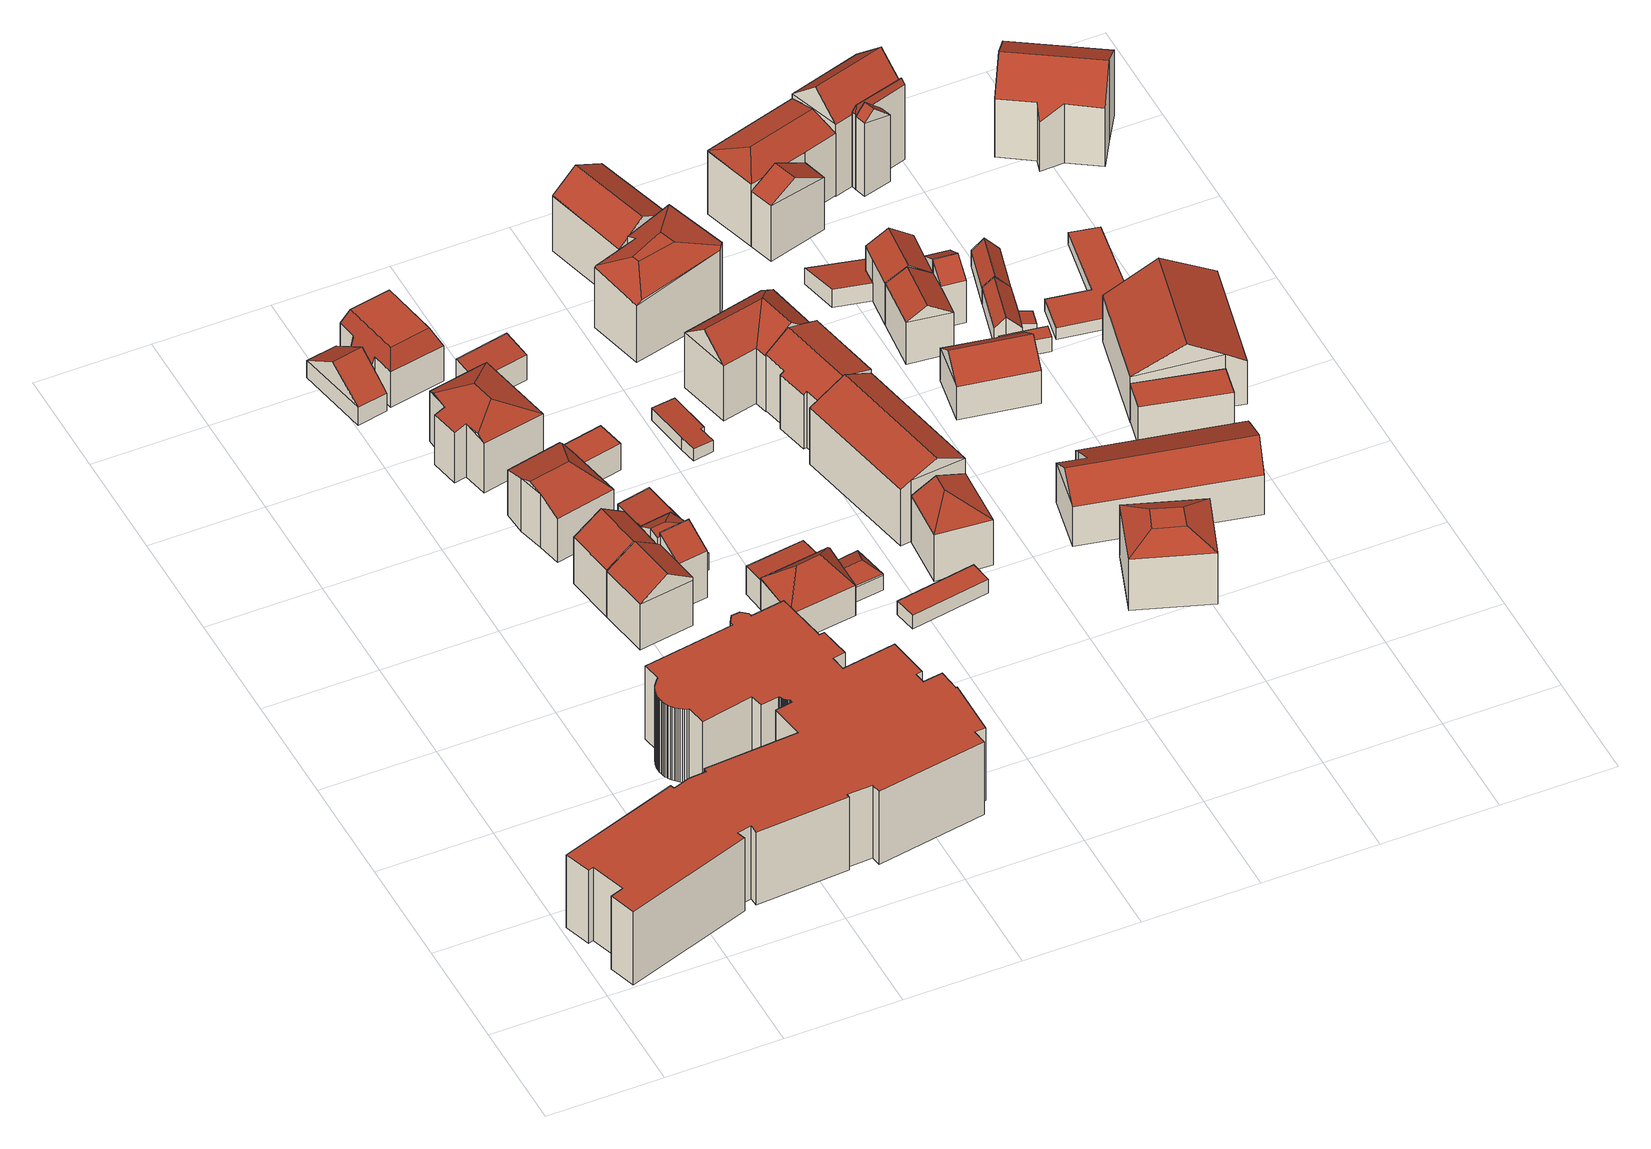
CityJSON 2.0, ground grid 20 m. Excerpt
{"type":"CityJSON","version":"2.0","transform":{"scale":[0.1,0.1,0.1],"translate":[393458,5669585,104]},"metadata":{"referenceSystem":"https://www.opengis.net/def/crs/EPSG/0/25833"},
"CityObjects":{
"building1":{"type":"Building","attributes":{"Gemeindeschluessel":14627140,"Dachtyp_tdc":"tdcPolyFlatRoof","Dachneigung":0,"QualitaetDacherkennung":7,"Geometrietyp2DReferenz":"3000","function":"31001_9998","roofType":"1000","measuredHeight":15.16},"geometry":[{"type":"MultiSurface","lod":"2","boundaries":[[[0,1,2,3]],[[1,4,5,2]],[[4,6,7,5]],[[6,8,9,7]],[[8,10,11,9]],[[10,12,13,11]],[[12,14,15,13]],[[14,16,17,15]],[[16,18,19,17]],[[18,20,21,19]],[[20,22,23,21]],[[22,24,25,23]],[[24,26,27,25]],[[26,28,29,27]],[[28,30,31,29]],[[30,32,33,31]],[[32,34,35,33]],[[34,36,37,35]],[[36,38,39,37]],[[38,40,41,39]],[[40,42,43,41]],[[42,44,45,43]],[[44,46,47,45]],[[46,48,49,47]],[[48,50,51,49]],[[50,52,53,51]],[[52,54,55,53]],[[54,56,57,55]],[[56,58,59,57]],[[58,60,61,59]],[[60,62,63,61]],[[62,64,65,63]],[[64,66,67,65]],[[66,68,69,67]],[[68,70,71,69]],[[70,72,73,71]],[[72,74,75,73]],[[74,76,77,75]],[[76,78,79,77]],[[78,80,81,79]],[[80,82,83,81]],[[82,84,85,83]],[[84,86,87,85]],[[86,88,89,87]],[[88,90,91,89]],[[90,92,93,91]],[[92,94,95,93]],[[94,96,97,95]],[[96,98,99,97]],[[98,100,101,99]],[[100,102,103,101]],[[102,104,105,103]],[[104,106,107,105]],[[106,108,109,107]],[[108,110,111,109]],[[110,112,113,111]],[[112,114,115,113]],[[114,116,117,115]],[[116,118,119,117]],[[118,120,121,119]],[[120,122,123,121]],[[122,124,125,123]],[[124,126,127,125]],[[126,128,129,127]],[[128,130,131,129]],[[130,132,133,131]],[[132,134,135,133]],[[134,136,137,135]],[[136,138,139,137]],[[138,140,141,139]],[[140,142,143,141]],[[142,144,145,143]],[[144,146,147,145]],[[146,148,149,147]],[[148,150,151,149]],[[150,152,153,151]],[[152,154,155,153]],[[154,156,157,155]],[[156,158,159,157]],[[158,160,161,159]],[[160,162,163,161]],[[162,164,165,163]],[[164,166,167,165]],[[166,168,169,167]],[[168,170,171,169]],[[170,172,173,171]],[[172,174,175,173]],[[174,176,177,175]],[[176,178,179,177]],[[178,180,181,179]],[[180,182,183,181]],[[182,184,185,183]],[[184,186,187,185]],[[186,188,189,187]],[[188,190,191,189]],[[190,0,3,191]],[[190,188,186,184,182,180,178,176,174,172,170,168,166,164,162,160,158,156,154,152,150,148,146,144,142,140,138,136,134,132,130,128,126,124,122,120,118,116,114,112,110,108,106,104,102,100,98,96,94,92,90,88,86,84,82,80,78,76,74,72,70,68,66,64,62,60,58,56,54,52,50,48,46,44,42,40,38,36,34,32,30,28,26,24,22,20,18,16,14,12,10,8,6,4,1,0]],[[3,2,5,7,9,11,13,15,17,19,21,23,25,27,29,31,33,35,37,39,41,43,45,47,49,51,53,55,57,59,61,63,65,67,69,71,73,75,77,79,81,83,85,87,89,91,93,95,97,99,101,103,105,107,109,111,113,115,117,119,121,123,125,127,129,131,133,135,137,139,141,143,145,147,149,151,153,155,157,159,161,163,165,167,169,171,173,175,177,179,181,183,185,187,189,191]]],"semantics":{"surfaces":[{"type":"WallSurface"},{"type":"RoofSurface"},{"type":"GroundSurface"}],"values":[0,0,0,0,0,0,0,0,0,0,0,0,0,0,0,0,0,0,0,0,0,0,0,0,0,0,0,0,0,0,0,0,0,0,0,0,0,0,0,0,0,0,0,0,0,0,0,0,0,0,0,0,0,0,0,0,0,0,0,0,0,0,0,0,0,0,0,0,0,0,0,0,0,0,0,0,0,0,0,0,0,0,0,0,0,0,0,0,0,0,0,0,0,0,0,0,1,2]}}]},
"building2":{"type":"Building","attributes":{"Dachtyp_tdc":"tdcGableRoof","Gemeindeschluessel":14627140,"Dachneigung":35.4,"QualitaetDacherkennung":15,"Geometrietyp2DReferenz":"3000","function":"31001_9998","roofType":"3100","measuredHeight":8.36},"geometry":[{"type":"MultiSurface","lod":"2","boundaries":[[[192,193,194,195]],[[193,196,197,194]],[[196,198,199,197]],[[198,192,195,199]],[[196,193,200]],[[192,198,201]],[[193,192,201,200]],[[198,196,200,201]],[[195,194,197,199]]],"semantics":{"surfaces":[{"type":"WallSurface"},{"type":"RoofSurface"},{"type":"GroundSurface"}],"values":[0,0,0,0,0,0,1,1,2]}}]},
"building3":{"type":"Building","attributes":{"Gemeindeschluessel":14627140,"Geometrietyp2DReferenz":"3000","function":"31001_9998","roofType":"9999"},"children":["building3-1","building3-2"]},
"building3-1":{"type":"BuildingPart","attributes":{"Dachtyp_tdc":"tdcPolyFlatRoof","Dachneigung":30.43,"QualitaetDacherkennung":63,"Geometrietyp2DReferenz":"3000","roofType":"2100","measuredHeight":12.43},"parents":["building3"],"geometry":[{"type":"MultiSurface","lod":"2","boundaries":[[[202,203,204,205,206,207]],[[203,208,209,204]],[[208,210,211,212,209]],[[208,203,202,213,210]],[[212,205,204,209]],[[207,213,202]],[[206,205,212,211]],[[206,211,210,213,207]]],"semantics":{"surfaces":[{"type":"WallSurface"},{"type":"RoofSurface"},{"type":"GroundSurface"},{"type":"ClosureSurface"}],"values":[0,0,0,1,2,0,3,3]}}]},
"building3-2":{"type":"BuildingPart","attributes":{"Dachtyp_tdc":"tdcGableRoof","Dachneigung":34.74,"QualitaetDacherkennung":79,"Geometrietyp2DReferenz":"3000","roofType":"3100","measuredHeight":12.94},"parents":["building3"],"geometry":[{"type":"MultiSurface","lod":"2","boundaries":[[[214,206,205,215]],[[211,216,217,212]],[[216,218,219,217]],[[218,214,215,219]],[[218,220,221,214]],[[222,213,207,221,220,223]],[[216,223,220,218]],[[211,210,222,223,216]],[[214,221,207,206]],[[215,205,212,217,219]],[[212,205,206,211]],[[210,213,222]],[[206,207,213,210,211]]],"semantics":{"surfaces":[{"type":"WallSurface"},{"type":"RoofSurface"},{"type":"GroundSurface"},{"type":"ClosureSurface"}],"values":[0,0,0,0,1,1,0,0,0,2,3,0,3]}}]},
"building4":{"type":"Building","attributes":{"Dachtyp_tdc":"tdcFreeFormRoof","Gemeindeschluessel":14627140,"Dachneigung":23.15,"QualitaetDacherkennung":30,"Geometrietyp2DReferenz":"3000","function":"31001_9998","roofType":"5000","measuredHeight":11.95},"geometry":[{"type":"MultiSurface","lod":"2","boundaries":[[[224,225,226,227]],[[225,228,229,226]],[[228,230,231,229]],[[230,232,233,231]],[[232,234,235,233]],[[234,236,237,235]],[[236,224,227,237]],[[230,228,238,239]],[[239,238,225,224,236,240]],[[232,230,239,240,234]],[[236,234,240]],[[228,225,238]],[[227,226,229,231,233,235,237]]],"semantics":{"surfaces":[{"type":"WallSurface"},{"type":"RoofSurface"},{"type":"GroundSurface"}],"values":[0,0,0,0,0,0,0,1,1,1,0,0,2]}}]},
"building5":{"type":"Building","attributes":{"Gemeindeschluessel":14627140,"Geometrietyp2DReferenz":"3000","function":"31001_9998","roofType":"9999"},"children":["building5-1","building5-2","building5-3"]},
"building5-1":{"type":"BuildingPart","attributes":{"Dachtyp_tdc":"tdcPolyFlatRoof","Dachneigung":8.52,"QualitaetDacherkennung":75,"Geometrietyp2DReferenz":"3000","roofType":"2100","measuredHeight":3.55},"parents":["building5"],"geometry":[{"type":"MultiSurface","lod":"2","boundaries":[[[241,242,243,244]],[[242,245,204,243]],[[246,241,244,247]],[[246,245,242,241]],[[244,243,204,247]],[[246,247,204,245]]],"semantics":{"surfaces":[{"type":"WallSurface"},{"type":"RoofSurface"},{"type":"GroundSurface"},{"type":"ClosureSurface"}],"values":[0,0,0,1,2,3]}}]},
"building5-2":{"type":"BuildingPart","attributes":{"Dachtyp_tdc":"tdcGableRoof","Dachneigung":34.59,"QualitaetDacherkennung":75,"Geometrietyp2DReferenz":"3000","roofType":"3100","measuredHeight":13.02},"parents":["building5"],"geometry":[{"type":"MultiSurface","lod":"2","boundaries":[[[248,249,250,215]],[[249,251,252,250]],[[253,248,215,254]],[[251,249,255]],[[248,253,256]],[[249,248,256,255]],[[253,257,258,251,255,256]],[[215,250,252,259,260,254]],[[258,259,252,251]],[[253,254,260,257]],[[257,260,259,258]]],"semantics":{"surfaces":[{"type":"WallSurface"},{"type":"RoofSurface"},{"type":"GroundSurface"},{"type":"ClosureSurface"}],"values":[0,0,0,0,0,1,1,2,0,3,3]}}]},
"building5-3":{"type":"BuildingPart","attributes":{"Dachtyp_tdc":"tdcHipAndGableRoof","Dachneigung":33.35,"QualitaetDacherkennung":48,"Geometrietyp2DReferenz":"3000","roofType":"5000","measuredHeight":12.04},"parents":["building5"],"geometry":[{"type":"MultiSurface","lod":"2","boundaries":[[[258,261,262,259]],[[261,263,247,262]],[[263,246,247]],[[264,265,253,254,204,245]],[[264,263,261,266]],[[261,258,267,266]],[[267,265,264,266]],[[259,262,247,204,254,260]],[[245,246,263,264]],[[245,204,247,246]],[[257,253,265,267]],[[260,254,253,257]],[[258,257,267]],[[259,260,257,258]]],"semantics":{"surfaces":[{"type":"WallSurface"},{"type":"RoofSurface"},{"type":"GroundSurface"},{"type":"ClosureSurface"}],"values":[0,0,0,0,1,1,1,2,0,3,0,3,0,3]}}]},
"building6":{"type":"Building","attributes":{"Dachtyp_tdc":"tdcFreeFormRoof","Gemeindeschluessel":14627140,"Dachneigung":22.4,"QualitaetDacherkennung":64,"Geometrietyp2DReferenz":"3000","function":"31001_9998","roofType":"5000","measuredHeight":12.45},"geometry":[{"type":"MultiSurface","lod":"2","boundaries":[[[268,269,270,271]],[[269,272,273,270]],[[272,274,275,273]],[[274,276,277,275]],[[276,278,279,277]],[[278,280,281,279]],[[280,282,283,281]],[[282,284,285,283]],[[284,268,271,285]],[[286,274,272,269,287]],[[276,288,289,278]],[[280,289,288,286,287,268,284,282]],[[288,276,274,286]],[[269,268,287]],[[280,278,289]],[[271,270,273,275,277,279,281,283,285]]],"semantics":{"surfaces":[{"type":"WallSurface"},{"type":"RoofSurface"},{"type":"GroundSurface"}],"values":[0,0,0,0,0,0,0,0,0,1,1,1,1,0,0,2]}}]},
"building7":{"type":"Building","attributes":{"Dachtyp_tdc":"tdcCutTentRoof","Gemeindeschluessel":14627140,"Dachneigung":0.282,"QualitaetDacherkennung":76,"Geometrietyp2DReferenz":"3000","function":"31001_9998","roofType":"9999","measuredHeight":10.89},"geometry":[{"type":"MultiSurface","lod":"2","boundaries":[[[290,291,292,293]],[[291,294,295,292]],[[294,296,297,295]],[[296,298,299,297]],[[298,300,301,299]],[[300,302,303,301]],[[302,304,305,303]],[[304,290,293,305]],[[296,294,306,307]],[[290,304,302,300,298,296,307,308]],[[291,290,308,309]],[[294,291,309,306]],[[309,308,307,306]],[[293,292,295,297,299,301,303,305]]],"semantics":{"surfaces":[{"type":"WallSurface"},{"type":"RoofSurface"},{"type":"GroundSurface"}],"values":[0,0,0,0,0,0,0,0,1,1,1,1,1,2]}}]},
"building8":{"type":"Building","attributes":{"Dachtyp_tdc":"tdcPolyFlatRoof","Gemeindeschluessel":14627140,"Dachneigung":2.63,"QualitaetDacherkennung":92,"Geometrietyp2DReferenz":"3000","function":"31001_9998","roofType":"2100","measuredHeight":2.35},"geometry":[{"type":"MultiSurface","lod":"2","boundaries":[[[310,311,312,313]],[[311,314,315,312]],[[314,316,317,315]],[[316,310,313,317]],[[316,314,311,310]],[[313,312,315,317]]],"semantics":{"surfaces":[{"type":"WallSurface"},{"type":"RoofSurface"},{"type":"GroundSurface"}],"values":[0,0,0,0,1,2]}}]},
"building9":{"type":"Building","attributes":{"Dachtyp_tdc":"tdcPolyFlatRoof","Gemeindeschluessel":14627140,"Dachneigung":0,"QualitaetDacherkennung":87,"Geometrietyp2DReferenz":"3000","function":"31001_9998","roofType":"1000","measuredHeight":5.47},"geometry":[{"type":"MultiSurface","lod":"2","boundaries":[[[318,319,320,226]],[[319,321,322,320]],[[321,323,324,322]],[[323,325,229,324]],[[325,318,226,229]],[[325,323,321,319,318]],[[226,320,322,324,229]]],"semantics":{"surfaces":[{"type":"WallSurface"},{"type":"RoofSurface"},{"type":"GroundSurface"}],"values":[0,0,0,0,0,1,2]}}]},
"building10":{"type":"Building","attributes":{"Dachtyp_tdc":"tdcPolyFlatRoof","Gemeindeschluessel":14627140,"Dachneigung":8.68,"QualitaetDacherkennung":82,"Geometrietyp2DReferenz":"3000","function":"31001_9998","roofType":"2100","measuredHeight":5.99},"geometry":[{"type":"MultiSurface","lod":"2","boundaries":[[[326,327,328,329]],[[327,330,331,328]],[[330,332,333,331]],[[332,334,335,333]],[[334,336,337,335]],[[336,326,329,337]],[[336,334,332,330,327,326]],[[329,328,331,333,335,337]]],"semantics":{"surfaces":[{"type":"WallSurface"},{"type":"RoofSurface"},{"type":"GroundSurface"}],"values":[0,0,0,0,0,0,1,2]}}]},
"building11":{"type":"Building","attributes":{"Dachtyp_tdc":"tdcPolyFlatRoof","Gemeindeschluessel":14627140,"Dachneigung":3.26,"QualitaetDacherkennung":51,"Geometrietyp2DReferenz":"3000","function":"31001_9998","roofType":"2100","measuredHeight":6.01},"geometry":[{"type":"MultiSurface","lod":"2","boundaries":[[[338,339,340,341]],[[339,342,343,340]],[[342,344,345,343]],[[344,338,341,345]],[[344,342,339,338]],[[341,340,343,345]]],"semantics":{"surfaces":[{"type":"WallSurface"},{"type":"RoofSurface"},{"type":"GroundSurface"}],"values":[0,0,0,0,1,2]}}]},
"building12":{"type":"Building","attributes":{"Gemeindeschluessel":14627140,"Geometrietyp2DReferenz":"3000","function":"31001_9998","roofType":"9999"},"children":["building12-1","building12-2"]},
"building12-1":{"type":"BuildingPart","attributes":{"Dachtyp_tdc":"tdcHipRoof","Dachneigung":43.48,"QualitaetDacherkennung":68,"Geometrietyp2DReferenz":"3000","roofType":"3200","measuredHeight":10.7},"parents":["building12"],"geometry":[{"type":"MultiSurface","lod":"2","boundaries":[[[346,347,348,349]],[[347,350,351,348]],[[350,352,353,354,355,351]],[[356,357,358,359,360,361]],[[357,346,349,358]],[[362,346,363]],[[356,364,365,366,357]],[[346,357,366,363]],[[365,367,362,363,366]],[[347,362,367,350]],[[350,367,365,364,352]],[[352,364,356]],[[346,362,347]],[[349,348,351,355,359,358]],[[361,368,353,352,356]],[[360,359,355,354]],[[360,354,353,368,361]]],"semantics":{"surfaces":[{"type":"WallSurface"},{"type":"RoofSurface"},{"type":"GroundSurface"},{"type":"ClosureSurface"}],"values":[0,0,0,0,0,1,1,1,1,0,0,0,0,2,0,3,3]}}]},
"building12-2":{"type":"BuildingPart","attributes":{"Dachtyp_tdc":"tdcHipAndGableRoof","Dachneigung":26.14,"QualitaetDacherkennung":85,"Geometrietyp2DReferenz":"3000","roofType":"5000","measuredHeight":4.83},"parents":["building12"],"geometry":[{"type":"MultiSurface","lod":"2","boundaries":[[[369,360,359,370]],[[354,371,372,355]],[[371,369,370,372]],[[373,371,374]],[[371,353,368,374]],[[361,373,374,368]],[[369,373,361,360]],[[354,353,371]],[[371,373,369]],[[370,359,355,372]],[[355,359,360,354]],[[360,361,368,353,354]]],"semantics":{"surfaces":[{"type":"WallSurface"},{"type":"RoofSurface"},{"type":"GroundSurface"},{"type":"ClosureSurface"}],"values":[0,0,0,1,1,1,0,0,0,2,3,3]}}]},
"building13":{"type":"Building","attributes":{"Dachtyp_tdc":"tdcPolyFlatRoof","Gemeindeschluessel":14627140,"Dachneigung":2.75,"QualitaetDacherkennung":86,"Geometrietyp2DReferenz":"3000","function":"31001_9998","roofType":"2100","measuredHeight":2.42},"geometry":[{"type":"MultiSurface","lod":"2","boundaries":[[[375,376,377,378]],[[376,379,380,377]],[[379,381,382,380]],[[381,383,384,382]],[[383,385,386,384]],[[385,387,388,386]],[[387,375,378,388]],[[387,385,383,381,379,376,375]],[[378,377,380,382,384,386,388]]],"semantics":{"surfaces":[{"type":"WallSurface"},{"type":"RoofSurface"},{"type":"GroundSurface"}],"values":[0,0,0,0,0,0,0,1,2]}}]},
"building14":{"type":"Building","attributes":{"Dachtyp_tdc":"tdcPolyFlatRoof","Gemeindeschluessel":14627140,"Dachneigung":0,"QualitaetDacherkennung":48,"Geometrietyp2DReferenz":"3000","function":"31001_9998","roofType":"1000","measuredHeight":2.79},"geometry":[{"type":"MultiSurface","lod":"2","boundaries":[[[389,390,391,392]],[[390,393,394,391]],[[393,395,396,394]],[[395,389,392,396]],[[395,393,390,389]],[[392,391,394,396]]],"semantics":{"surfaces":[{"type":"WallSurface"},{"type":"RoofSurface"},{"type":"GroundSurface"}],"values":[0,0,0,0,1,2]}}]},
"building15":{"type":"Building","attributes":{"Dachtyp_tdc":"tdcHipAndGableRoof","Gemeindeschluessel":14627140,"Dachneigung":22.81,"QualitaetDacherkennung":69,"Geometrietyp2DReferenz":"3000","function":"31001_9998","roofType":"5000","measuredHeight":11.56},"geometry":[{"type":"MultiSurface","lod":"2","boundaries":[[[397,398,399,400]],[[398,401,402,399]],[[401,403,404,402]],[[403,397,400,404]],[[401,398,405]],[[397,403,406]],[[398,397,406,405]],[[403,401,405,406]],[[400,399,402,404]]],"semantics":{"surfaces":[{"type":"WallSurface"},{"type":"RoofSurface"},{"type":"GroundSurface"}],"values":[0,0,0,0,1,0,1,1,2]}}]},
"building16":{"type":"Building","attributes":{"Dachtyp_tdc":"tdcFreeFormRoof","Gemeindeschluessel":14627140,"Dachneigung":25.82,"QualitaetDacherkennung":68,"Geometrietyp2DReferenz":"3000","function":"31001_9998","roofType":"5000","measuredHeight":14.81},"geometry":[{"type":"MultiSurface","lod":"2","boundaries":[[[407,408,409,410]],[[408,411,412,409]],[[411,413,414,412]],[[413,415,416,414]],[[415,407,410,416]],[[417,411,408,418]],[[413,417,418,407,415]],[[408,407,418]],[[413,411,417]],[[410,409,412,414,416]]],"semantics":{"surfaces":[{"type":"WallSurface"},{"type":"RoofSurface"},{"type":"GroundSurface"}],"values":[0,0,0,0,0,1,1,0,0,2]}}]},
"building17":{"type":"Building","attributes":{"Dachtyp_tdc":"tdcFreeFormRoof","Gemeindeschluessel":14627140,"Dachneigung":29.28,"QualitaetDacherkennung":21,"Geometrietyp2DReferenz":"3000","function":"31001_9998","roofType":"5000","measuredHeight":15.51},"geometry":[{"type":"MultiSurface","lod":"2","boundaries":[[[419,420,421,422]],[[420,423,424,421]],[[423,425,426,424]],[[425,427,428,426]],[[427,429,430,428]],[[429,431,432,430]],[[431,419,422,432]],[[433,425,423,434,435]],[[427,433,435,436,437]],[[437,436,438,439,431,429]],[[434,423,420,419,439,438]],[[436,435,434,438]],[[427,425,433]],[[429,427,437]],[[419,431,439]],[[422,421,424,426,428,430,432]]],"semantics":{"surfaces":[{"type":"WallSurface"},{"type":"RoofSurface"},{"type":"GroundSurface"}],"values":[0,0,0,0,0,0,0,1,1,1,1,1,0,0,0,2]}}]},
"building18":{"type":"Building","attributes":{"Dachtyp_tdc":"tdcFreeFormRoof","Gemeindeschluessel":14627140,"Dachneigung":40.65,"QualitaetDacherkennung":30,"Geometrietyp2DReferenz":"3000","function":"31001_9998","roofType":"5000","measuredHeight":15.64},"geometry":[{"type":"MultiSurface","lod":"2","boundaries":[[[440,441,442,443]],[[441,444,445,442]],[[444,446,447,445]],[[446,448,449,447]],[[448,450,451,449]],[[450,452,453,451]],[[452,440,443,453]],[[454,455,456,452,450]],[[454,450,448]],[[457,458,455,454,448,446]],[[457,446,444]],[[458,457,444,441]],[[456,455,458,441,440]],[[456,440,452]],[[443,442,445,447,449,451,453]]],"semantics":{"surfaces":[{"type":"WallSurface"},{"type":"RoofSurface"},{"type":"GroundSurface"}],"values":[0,0,0,0,0,0,0,1,1,1,0,1,1,0,2]}}]},
"building19":{"type":"Building","attributes":{"Dachtyp_tdc":"tdcGableRoof","Gemeindeschluessel":14627140,"Dachneigung":17.89,"QualitaetDacherkennung":50,"Geometrietyp2DReferenz":"3000","function":"31001_9998","roofType":"3100","measuredHeight":14.82},"geometry":[{"type":"MultiSurface","lod":"2","boundaries":[[[459,460,461,462]],[[460,463,464,461]],[[463,465,466,464]],[[465,467,468,466]],[[467,469,470,468]],[[469,471,472,470]],[[471,473,474,472]],[[473,475,476,474]],[[475,477,478,476]],[[477,459,462,478]],[[473,471,469,467]],[[467,465,463,460,459,477,475,473]],[[462,461,464,466,468,470,472,474,476,478]]],"semantics":{"surfaces":[{"type":"WallSurface"},{"type":"RoofSurface"},{"type":"GroundSurface"}],"values":[0,0,0,0,0,0,0,0,0,0,1,1,2]}}]},
"building20":{"type":"Building","attributes":{"Dachtyp_tdc":"tdcGableRoof","Gemeindeschluessel":14627140,"Dachneigung":31.01,"QualitaetDacherkennung":61,"Geometrietyp2DReferenz":"3000","function":"31001_9998","roofType":"3100","measuredHeight":14.96},"geometry":[{"type":"MultiSurface","lod":"2","boundaries":[[[479,480,481,482]],[[480,483,484,481]],[[483,485,486,484]],[[485,487,488,486]],[[487,479,482,488]],[[489,490,491,492]],[[483,493,491,490,494]],[[485,494,490,489,487]],[[483,494,485]],[[480,493,483]],[[479,492,491,493,480]],[[487,489,492,479]],[[482,481,484,486,488]]],"semantics":{"surfaces":[{"type":"WallSurface"},{"type":"RoofSurface"},{"type":"GroundSurface"}],"values":[0,0,0,0,0,1,1,0,0,0,0,0,2]}}]},
"building21":{"type":"Building","attributes":{"Dachtyp_tdc":"tdcCutTentRoof","Gemeindeschluessel":14627140,"Dachneigung":30.17,"QualitaetDacherkennung":78,"Geometrietyp2DReferenz":"3000","function":"31001_9998","roofType":"9999","measuredHeight":12.89},"geometry":[{"type":"MultiSurface","lod":"2","boundaries":[[[495,496,497,498]],[[496,499,500,497]],[[499,501,502,500]],[[501,495,498,502]],[[496,495,503,504]],[[499,496,504,505]],[[501,499,505,506]],[[495,501,506,503]],[[506,505,504,503]],[[498,497,500,502]]],"semantics":{"surfaces":[{"type":"WallSurface"},{"type":"RoofSurface"},{"type":"GroundSurface"}],"values":[0,0,0,0,1,1,1,1,1,2]}}]},
"building22":{"type":"Building","attributes":{"Dachtyp_tdc":"tdcFreeFormRoof","Gemeindeschluessel":14627140,"Dachneigung":38.39,"QualitaetDacherkennung":85,"Geometrietyp2DReferenz":"3000","function":"31001_9998","roofType":"5000","measuredHeight":10.29},"geometry":[{"type":"MultiSurface","lod":"2","boundaries":[[[507,508,509,510]],[[508,511,512,509]],[[511,513,514,512]],[[513,515,516,514]],[[515,507,510,516]],[[515,517,518,507]],[[517,513,511,508,518]],[[508,507,518]],[[515,513,517]],[[510,509,512,514,516]]],"semantics":{"surfaces":[{"type":"WallSurface"},{"type":"RoofSurface"},{"type":"GroundSurface"}],"values":[0,0,0,0,0,1,1,0,0,2]}}]},
"building23":{"type":"Building","attributes":{"Dachtyp_tdc":"tdcPolyFlatRoof","Gemeindeschluessel":14627140,"Dachneigung":3.74,"QualitaetDacherkennung":55,"Geometrietyp2DReferenz":"3000","function":"31001_9998","roofType":"2100","measuredHeight":3.72},"geometry":[{"type":"MultiSurface","lod":"2","boundaries":[[[519,520,521,522]],[[520,523,524,521]],[[523,525,526,524]],[[525,527,528,526]],[[527,529,530,528]],[[529,519,522,530]],[[529,527,525,523,520,519]],[[522,521,524,526,528,530]]],"semantics":{"surfaces":[{"type":"WallSurface"},{"type":"RoofSurface"},{"type":"GroundSurface"}],"values":[0,0,0,0,0,0,1,2]}}]},
"building24":{"type":"Building","attributes":{"Gemeindeschluessel":14627140,"Geometrietyp2DReferenz":"3000","function":"31001_9998","roofType":"9999"},"children":["building24-1","building24-2"]},
"building24-1":{"type":"BuildingPart","attributes":{"Dachtyp_tdc":"tdcGableRoof","Dachneigung":33.33,"QualitaetDacherkennung":84,"Geometrietyp2DReferenz":"3000","roofType":"3100","measuredHeight":11.13},"parents":["building24"],"geometry":[{"type":"MultiSurface","lod":"2","boundaries":[[[531,532,533,534]],[[532,535,536,533]],[[537,531,534,538]],[[535,532,539]],[[531,537,540]],[[532,531,540,539]],[[537,541,535,539,540]],[[534,533,536,542,538]],[[538,542,541,537]],[[542,536,535,541]]],"semantics":{"surfaces":[{"type":"WallSurface"},{"type":"RoofSurface"},{"type":"GroundSurface"},{"type":"ClosureSurface"}],"values":[0,0,0,0,0,1,1,2,0,3]}}]},
"building24-2":{"type":"BuildingPart","attributes":{"Dachtyp_tdc":"tdcPolyFlatRoof","Dachneigung":35.95,"QualitaetDacherkennung":86,"Geometrietyp2DReferenz":"3000","roofType":"2100","measuredHeight":11.26},"parents":["building24"],"geometry":[{"type":"MultiSurface","lod":"2","boundaries":[[[543,544,545,546]],[[544,547,541,542,545]],[[548,543,546,536,535]],[[548,547,544,543]],[[546,545,542,536]],[[535,541,547,548]],[[536,542,541,535]]],"semantics":{"surfaces":[{"type":"WallSurface"},{"type":"RoofSurface"},{"type":"GroundSurface"},{"type":"ClosureSurface"}],"values":[0,0,0,1,2,0,3]}}]},
"building25":{"type":"Building","attributes":{"Gemeindeschluessel":14627140,"Geometrietyp2DReferenz":"3000","function":"31001_9998","roofType":"9999"},"children":["building25-1","building25-2"]},
"building25-1":{"type":"BuildingPart","attributes":{"Dachtyp_tdc":"tdcGableRoof","Dachneigung":31.47,"QualitaetDacherkennung":70,"Geometrietyp2DReferenz":"3000","roofType":"3100","measuredHeight":14.48},"parents":["building25"],"geometry":[{"type":"MultiSurface","lod":"2","boundaries":[[[549,550,551,552]],[[550,553,554,551]],[[553,555,556,554]],[[553,550,557]],[[550,549,558,559,557]],[[555,553,557,559,560]],[[552,551,554,556]],[[549,552,556,555]],[[560,559,558]],[[555,560,558,549]]],"semantics":{"surfaces":[{"type":"WallSurface"},{"type":"RoofSurface"},{"type":"GroundSurface"},{"type":"ClosureSurface"}],"values":[0,0,0,0,1,1,2,3,0,3]}}]},
"building25-2":{"type":"BuildingPart","attributes":{"Dachtyp_tdc":"tdcHipAndGableRoof","Dachneigung":13.39,"QualitaetDacherkennung":32,"Geometrietyp2DReferenz":"3000","roofType":"5000","measuredHeight":14.25},"parents":["building25"],"geometry":[{"type":"MultiSurface","lod":"2","boundaries":[[[561,562,563,556,555]],[[562,564,565,563]],[[564,566,567,565]],[[566,568,549,552,567]],[[569,561,570]],[[568,566,571,570,561]],[[569,570,571,572]],[[562,569,572,564]],[[564,572,571,566]],[[561,569,562]],[[568,561,560,558]],[[552,556,563,565,567]],[[561,555,560]],[[558,549,568]],[[555,556,552,549]],[[555,549,558,560]]],"semantics":{"surfaces":[{"type":"WallSurface"},{"type":"RoofSurface"},{"type":"GroundSurface"},{"type":"ClosureSurface"}],"values":[0,0,0,0,1,1,1,0,0,0,0,2,0,0,3,3]}}]},
"building26":{"type":"Building","attributes":{"Dachtyp_tdc":"tdcFreeFormRoof","Gemeindeschluessel":14627140,"Dachneigung":35.09,"QualitaetDacherkennung":53,"Geometrietyp2DReferenz":"3000","function":"31001_9998","roofType":"5000","measuredHeight":11.84},"geometry":[{"type":"MultiSurface","lod":"2","boundaries":[[[573,574,575,576]],[[574,577,578,575]],[[577,579,580,578]],[[579,581,582,580]],[[581,583,584,582]],[[583,585,586,584]],[[585,587,588,586]],[[587,589,590,588]],[[589,573,576,590]],[[577,591,592,579]],[[591,574,573,589,587,585,583,581,592]],[[577,574,591]],[[581,579,592]],[[576,575,578,580,582,584,586,588,590]]],"semantics":{"surfaces":[{"type":"WallSurface"},{"type":"RoofSurface"},{"type":"GroundSurface"}],"values":[0,0,0,0,0,0,0,0,0,1,1,0,0,2]}}]},
"building27":{"type":"Building","attributes":{"Gemeindeschluessel":14627140,"Geometrietyp2DReferenz":"3000","function":"31001_9998","roofType":"9999"},"children":["building27-1","building27-2"]},
"building27-1":{"type":"BuildingPart","attributes":{"Dachtyp_tdc":"tdcGableRoof","Dachneigung":35.12,"QualitaetDacherkennung":80,"Geometrietyp2DReferenz":"3000","roofType":"3100","measuredHeight":11.17},"parents":["building27"],"geometry":[{"type":"MultiSurface","lod":"2","boundaries":[[[535,593,533,536]],[[593,594,522,533]],[[594,595,530,522]],[[595,596,528,530]],[[596,597,598,528]],[[597,596,599,600,535]],[[601,602,600,599,603]],[[594,601,603,595]],[[595,603,599,596]],[[593,602,601,594]],[[535,600,602,593]],[[598,536,533,522,530,528]],[[536,598,597,535]]],"semantics":{"surfaces":[{"type":"WallSurface"},{"type":"RoofSurface"},{"type":"GroundSurface"},{"type":"ClosureSurface"}],"values":[0,0,0,0,0,1,1,0,0,0,0,2,3]}}]},
"building27-2":{"type":"BuildingPart","attributes":{"Dachtyp_tdc":"tdcPolyFlatRoof","Dachneigung":35.17,"QualitaetDacherkennung":92,"Geometrietyp2DReferenz":"3000","roofType":"2100","measuredHeight":11.21},"parents":["building27"],"geometry":[{"type":"MultiSurface","lod":"2","boundaries":[[[604,605,546,606]],[[605,607,535,536,546]],[[608,604,606,598,597]],[[608,607,605,604]],[[606,546,536,598]],[[608,597,535,607]],[[597,598,536,535]]],"semantics":{"surfaces":[{"type":"WallSurface"},{"type":"RoofSurface"},{"type":"GroundSurface"},{"type":"ClosureSurface"}],"values":[0,0,0,1,2,0,3]}}]},
"building28":{"type":"Building","attributes":{"Dachtyp_tdc":"tdcPolyFlatRoof","Gemeindeschluessel":14627140,"Dachneigung":2.66,"QualitaetDacherkennung":81,"Geometrietyp2DReferenz":"3000","function":"31001_9998","roofType":"2100","measuredHeight":3.33},"geometry":[{"type":"MultiSurface","lod":"2","boundaries":[[[609,610,611,612]],[[610,613,614,611]],[[613,615,616,614]],[[615,617,618,616]],[[617,619,620,618]],[[619,621,622,620]],[[621,609,612,622]],[[621,619,617,615,613,610,609]],[[612,611,614,616,618,620,622]]],"semantics":{"surfaces":[{"type":"WallSurface"},{"type":"RoofSurface"},{"type":"GroundSurface"}],"values":[0,0,0,0,0,0,0,1,2]}}]},
"building29":{"type":"Building","attributes":{"Gemeindeschluessel":14627140,"Geometrietyp2DReferenz":"3000","function":"31001_9998","roofType":"9999"},"children":["building29-1","building29-2"]},
"building29-1":{"type":"BuildingPart","attributes":{"Dachtyp_tdc":"tdcGableRoof","Dachneigung":44.15,"QualitaetDacherkennung":90,"Geometrietyp2DReferenz":"3000","roofType":"3100","measuredHeight":5.4},"parents":["building29"],"geometry":[{"type":"MultiSurface","lod":"2","boundaries":[[[623,624,625,626]],[[624,627,628,625]],[[627,629,630,628]],[[629,631,632,630]],[[631,633,634,632]],[[633,635,636,634]],[[635,637,638,636]],[[633,631,629,627]],[[627,624,623,637,635,633]],[[626,625,628,630,632,634,636,638]],[[623,626,638,637]]],"semantics":{"surfaces":[{"type":"WallSurface"},{"type":"RoofSurface"},{"type":"GroundSurface"},{"type":"ClosureSurface"}],"values":[0,0,0,0,0,0,0,1,1,2,3]}}]},
"building29-2":{"type":"BuildingPart","attributes":{"Dachtyp_tdc":"tdcPolyFlatRoof","Dachneigung":10.72,"QualitaetDacherkennung":81,"Geometrietyp2DReferenz":"3000","roofType":"2100","measuredHeight":2.92},"parents":["building29"],"geometry":[{"type":"MultiSurface","lod":"2","boundaries":[[[639,623,626,640]],[[637,641,642,638]],[[641,639,640,642]],[[641,637,623,639]],[[640,626,638,642]],[[638,626,623,637]]],"semantics":{"surfaces":[{"type":"WallSurface"},{"type":"RoofSurface"},{"type":"GroundSurface"},{"type":"ClosureSurface"}],"values":[0,0,0,1,2,3]}}]},
"building30":{"type":"Building","attributes":{"Dachtyp_tdc":"tdcGableRoof","Gemeindeschluessel":14627140,"Dachneigung":47.75,"QualitaetDacherkennung":88,"Geometrietyp2DReferenz":"3000","function":"31001_9998","roofType":"3100","measuredHeight":5.52},"geometry":[{"type":"MultiSurface","lod":"2","boundaries":[[[643,644,645,646]],[[644,647,648,645]],[[647,649,650,648]],[[649,643,646,650]],[[647,644,651]],[[643,649,652]],[[644,643,652,651]],[[649,647,651,652]],[[646,645,648,650]]],"semantics":{"surfaces":[{"type":"WallSurface"},{"type":"RoofSurface"},{"type":"GroundSurface"}],"values":[0,0,0,0,0,0,1,1,2]}}]},
"building31":{"type":"Building","attributes":{"Dachtyp_tdc":"tdcPolyFlatRoof","Gemeindeschluessel":14627140,"Dachneigung":0,"QualitaetDacherkennung":33,"Geometrietyp2DReferenz":"3000","function":"31001_9998","roofType":"1000","measuredHeight":7.75},"geometry":[{"type":"MultiSurface","lod":"2","boundaries":[[[653,654,655,656]],[[654,657,658,655]],[[657,659,660,658]],[[659,653,656,660]],[[659,657,654,653]],[[656,655,658,660]]],"semantics":{"surfaces":[{"type":"WallSurface"},{"type":"RoofSurface"},{"type":"GroundSurface"}],"values":[0,0,0,0,1,2]}}]},
"building32":{"type":"Building","attributes":{"Gemeindeschluessel":14627140,"Geometrietyp2DReferenz":"3000","function":"31001_9998","roofType":"9999"},"children":["building32-1","building32-2","building32-3"]},
"building32-1":{"type":"BuildingPart","attributes":{"Dachtyp_tdc":"tdcFreeFormRoof","Dachneigung":74.44,"QualitaetDacherkennung":16,"Geometrietyp2DReferenz":"3000","roofType":"5000","measuredHeight":16.99},"parents":["building32"],"geometry":[{"type":"MultiSurface","lod":"2","boundaries":[[[661,662,663,664,665,666]],[[667,668,669,670,671]],[[672,673,667,662]],[[672,662,661]],[[673,672,661,674,675,668]],[[673,668,667]],[[669,676,665,664,670]],[[676,669,668,675,677]],[[666,674,661]],[[666,665,676,677]],[[666,677,675,674]],[[671,663,662,667]],[[670,664,663,671]]],"semantics":{"surfaces":[{"type":"WallSurface"},{"type":"RoofSurface"},{"type":"GroundSurface"},{"type":"ClosureSurface"}],"values":[0,0,1,1,1,1,2,0,0,3,3,0,3]}}]},
"building32-2":{"type":"BuildingPart","attributes":{"Dachtyp_tdc":"tdcGableRoof","Dachneigung":43.78,"QualitaetDacherkennung":55,"Geometrietyp2DReferenz":"3000","roofType":"3100","measuredHeight":19.53},"parents":["building32"],"geometry":[{"type":"MultiSurface","lod":"2","boundaries":[[[678,679,680,681]],[[679,671,670,680]],[[682,678,681,683]],[[671,679,684]],[[678,682,685]],[[679,678,685,684]],[[682,663,671,684,685]],[[681,680,670,664,683]],[[683,664,663,682]],[[664,670,671,663]]],"semantics":{"surfaces":[{"type":"WallSurface"},{"type":"RoofSurface"},{"type":"GroundSurface"},{"type":"ClosureSurface"}],"values":[0,0,0,0,0,1,1,2,0,3]}}]},
"building32-3":{"type":"BuildingPart","attributes":{"Dachtyp_tdc":"tdcGableRoof","Dachneigung":44.85,"QualitaetDacherkennung":79,"Geometrietyp2DReferenz":"3000","roofType":"3100","measuredHeight":16.99},"parents":["building32"],"geometry":[{"type":"MultiSurface","lod":"2","boundaries":[[[677,686,687,676]],[[686,688,689,687]],[[688,666,665,689]],[[688,686,690]],[[686,677,675,691,690]],[[666,688,690,691,674]],[[676,687,689,665]],[[677,676,665,666]],[[674,691,675]],[[666,674,675,677]]],"semantics":{"surfaces":[{"type":"WallSurface"},{"type":"RoofSurface"},{"type":"GroundSurface"},{"type":"ClosureSurface"}],"values":[0,0,0,0,1,1,2,3,0,3]}}]},
"building33":{"type":"Building","attributes":{"name":"Hafenstraße","Dachtyp_tdc":"tdcFreeFormRoof","Gemeindeschluessel":14627140,"Dachneigung":30.66,"QualitaetDacherkennung":94,"Geometrietyp2DReferenz":"3000","function":"31001_2090","roofType":"5000","measuredHeight":14.57},"geometry":[{"type":"MultiSurface","lod":"2","boundaries":[[[692,693,694,695]],[[693,696,697,694]],[[696,698,699,697]],[[698,700,701,699]],[[700,692,695,701]],[[696,693,692,702,703]],[[703,702,700,698]],[[692,700,702]],[[698,696,703]],[[695,694,697,699,701]]],"semantics":{"surfaces":[{"type":"WallSurface"},{"type":"RoofSurface"},{"type":"GroundSurface"}],"values":[0,0,0,0,0,1,1,0,0,2]}}]},
"building34":{"type":"Building","attributes":{"Dachtyp_tdc":"tdcPolyFlatRoof","Gemeindeschluessel":14627140,"Dachneigung":0,"QualitaetDacherkennung":53,"Geometrietyp2DReferenz":"3000","function":"31001_9998","roofType":"1000","measuredHeight":2.43},"geometry":[{"type":"MultiSurface","lod":"2","boundaries":[[[704,705,706,707]],[[705,708,709,706]],[[708,710,711,709]],[[710,712,713,711]],[[712,714,715,713]],[[714,704,707,715]],[[714,712,710,708,705,704]],[[707,706,709,711,713,715]]],"semantics":{"surfaces":[{"type":"WallSurface"},{"type":"RoofSurface"},{"type":"GroundSurface"}],"values":[0,0,0,0,0,0,1,2]}}]},
"building35":{"type":"Building","attributes":{"Dachtyp_tdc":"tdcGableRoof","Gemeindeschluessel":14627140,"Dachneigung":39.06,"QualitaetDacherkennung":63,"Geometrietyp2DReferenz":"3000","function":"31001_9998","roofType":"3100","measuredHeight":16.66},"geometry":[{"type":"MultiSurface","lod":"2","boundaries":[[[716,717,718,719]],[[717,720,721,718]],[[720,722,723,721]],[[722,724,725,723]],[[724,726,727,725]],[[726,728,729,727]],[[728,730,731,729]],[[730,732,733,731]],[[732,716,719,733]],[[728,726,724,722]],[[722,720,717,716,732,730,728]],[[719,718,721,723,725,727,729,731,733]]],"semantics":{"surfaces":[{"type":"WallSurface"},{"type":"RoofSurface"},{"type":"GroundSurface"}],"values":[0,0,0,0,0,0,0,0,0,1,1,2]}}]}
},
"vertices":[
[297,387,155],[295,390,155],[295,390,4],[297,387,4],[293,392,155],[293,392,4],[291,395,155],[291,395,4],[290,398,155],[290,398,4],[288,401,155],[288,401,4],[287,404,155],[287,404,4],[286,407,155],[286,407,4],[286,410,155],[286,410,4],[285,413,155],[285,413,4],[285,417,155],[285,417,4],[285,420,155],[285,420,4],[285,423,155],[285,423,4],[285,426,155],[285,426,4],[286,430,155],[286,430,4],[287,433,155],[287,433,4],[288,436,155],[288,436,4],[289,439,155],[289,439,4],[290,442,155],[290,442,4],[292,445,155],[292,445,4],[294,447,155],[294,447,4],[296,450,155],[296,450,4],[298,452,155],[298,452,4],[300,455,155],[300,455,4],[303,457,155],[303,457,4],[297,490,155],[297,490,4],[456,515,155],[456,515,4],[455,521,155],[455,521,4],[463,534,155],[463,534,4],[478,536,155],[478,536,4],[489,527,155],[489,527,4],[490,521,155],[490,521,4],[549,530,155],[549,530,4],[565,439,155],[565,439,4],[574,440,155],[574,440,4],[583,386,155],[583,386,4],[561,382,155],[561,382,4],[565,356,155],[565,356,4],[659,371,155],[659,371,4],[670,298,155],[670,298,4],[659,296,155],[659,296,4],[662,277,155],[662,277,4],[696,282,155],[696,282,4],[701,244,155],[701,244,4],[703,244,155],[703,244,4],[703,144,155],[703,144,4],[684,143,155],[684,143,4],[688,117,155],[688,117,4],[497,86,155],[497,86,4],[494,103,155],[494,103,4],[450,101,155],[450,101,4],[451,95,155],[451,95,4],[290,85,155],[290,85,4],[289,101,155],[289,101,4],[264,96,155],[264,96,4],[269,81,155],[269,81,4],[46,6,155],[46,6,4],[31,52,155],[31,52,4],[54,60,155],[54,60,4],[34,121,155],[34,121,4],[25,118,155],[25,118,4],[9,164,155],[9,164,4],[218,234,155],[218,234,4],[220,227,155],[220,227,4],[250,237,155],[250,237,4],[280,239,155],[280,239,4],[280,246,155],[280,246,4],[443,257,155],[443,257,4],[434,317,155],[434,317,4],[464,322,155],[464,322,4],[463,327,155],[463,327,4],[462,328,155],[462,328,4],[460,328,155],[460,328,4],[459,329,155],[459,329,4],[458,330,155],[458,330,4],[457,331,155],[457,331,4],[456,331,155],[456,331,4],[455,332,155],[455,332,4],[454,333,155],[454,333,4],[454,334,155],[454,334,4],[453,335,155],[453,335,4],[452,337,155],[452,337,4],[452,338,155],[452,338,4],[451,339,155],[451,339,4],[451,340,155],[451,340,4],[450,341,155],[450,341,4],[418,336,155],[418,336,4],[413,358,155],[413,358,4],[322,340,155],[322,340,4],[316,375,155],[316,375,4],[313,376,155],[313,376,4],[310,377,155],[310,377,4],[307,379,155],[307,379,4],[304,381,155],[304,381,4],[302,383,155],[302,383,4],[299,385,155],[299,385,4],
[243,1283,72],[190,1273,72],[190,1273,35],[243,1283,35],[166,1403,70],[166,1403,35],[220,1413,70],[220,1413,35],[178,1337,118],[232,1347,118],
[441,739,163],[493,747,163],[493,747,39],[441,739,39],[441,739,133],[441,739,139],[501,698,135],[501,698,39],[448,691,135],[448,691,133],[448,691,39],[447,697,139],
[345,725,133],[345,725,39],[454,651,133],[454,651,39],[359,637,133],[359,637,39],[409,645,169],[396,732,169],[448,691,139],[454,651,139],
[307,993,132],[404,1014,132],[404,1014,39],[307,993,39],[413,990,131],[413,990,39],[434,887,130],[434,887,39],[330,865,130],[330,865,39],[321,907,148],[321,907,39],[310,951,149],[310,951,39],[406,1009,134],[387,945,158],[315,930,158],
[523,788,69],[529,752,74],[529,752,39],[523,788,39],[493,747,74],[488,782,69],[488,782,39],
[345,725,135],[332,813,135],[332,813,39],[424,827,139],[424,827,39],[437,738,139],[437,738,39],[381,820,169],[394,732,169],[434,757,139],[430,787,139],[430,787,39],[434,757,39],
[486,796,139],[486,796,39],[488,782,143],[493,747,154],[437,738,154],[460,760,159],[434,757,159],
[275,1147,146],[272,1193,141],[272,1193,37],[275,1147,37],[371,1216,137],[371,1216,37],[379,1217,137],[379,1217,37],[407,1077,137],[407,1077,37],[297,1054,140],[297,1054,37],[288,1098,147],[288,1098,37],[266,1094,140],[266,1094,37],[256,1143,140],[256,1143,37],[331,1160,161],[273,1181,147],[339,1118,161],[294,1070,147],
[228,1416,111],[325,1434,111],[325,1434,35],[228,1416,35],[349,1306,108],[349,1306,35],[252,1288,108],[252,1288,35],[244,1328,109],[244,1328,35],[238,1327,88],[238,1327,35],[229,1381,89],[229,1381,35],[234,1382,111],[234,1382,35],[330,1317,144],[259,1303,144],[240,1405,144],[312,1419,144],
[458,922,61],[515,931,64],[515,931,40],[458,922,40],[531,830,64],[531,830,40],[474,821,61],[474,821,40],
[404,1014,94],[399,1038,94],[399,1038,39],[494,1058,94],[494,1058,39],[504,1009,94],[504,1009,39],[413,990,94],
[371,1216,88],[358,1281,98],[358,1281,39],[371,1216,39],[452,1300,98],[452,1300,39],[462,1250,91],[462,1250,39],[375,1233,91],[375,1233,39],[379,1217,88],[379,1217,39],
[561,636,102],[556,676,100],[556,676,42],[561,636,42],[658,691,100],[658,691,42],[665,648,102],[665,648,42],
[569,547,104],[561,636,104],[561,636,41],[569,547,41],[665,648,104],[665,648,41],[684,652,104],[684,652,73],[684,652,71],[684,652,41],[685,588,104],[685,563,104],[685,563,41],[685,588,41],[685,588,71],[685,588,75],[561,636,107],[602,598,148],[684,652,106],[681,652,109],[646,605,148],[665,648,110],[684,618,89],
[747,596,71],[747,596,41],[736,663,71],[736,663,41],[747,596,74],[725,624,89],
[606,1010,65],[594,1088,65],[594,1088,40],[606,1010,40],[636,1095,63],[636,1095,40],[648,1017,63],[648,1017,40],[642,1016,63],[642,1016,40],[648,985,63],[648,985,40],[612,978,65],[612,978,40],
[743,538,69],[882,561,69],[882,561,41],[743,538,41],[888,522,69],[888,522,41],[750,499,69],[750,499,41],
[927,684,136],[921,573,136],[921,573,42],[927,684,42],[825,579,138],[825,579,42],[831,673,138],[831,673,42],[873,643,158],[875,678,158],
[766,894,159],[880,916,167],[880,916,43],[766,894,43],[927,684,167],[927,684,43],[831,673,169],[831,673,43],[812,671,159],[812,671,43],[877,679,191],[831,907,191],
[683,1331,175],[678,1349,166],[678,1349,38],[683,1331,38],[761,1377,175],[761,1377,38],[797,1266,175],[797,1266,38],[788,1253,174],[788,1253,38],[629,1214,156],[629,1214,38],[605,1312,162],[605,1312,38],[792,1259,177],[715,1310,193],[725,1281,193],[658,1268,191],[638,1216,163],[654,1280,191],[608,1313,164],
[758,1032,153],[753,1054,153],[753,1054,39],[758,1032,39],[692,1040,153],[692,1040,39],[670,1132,153],[670,1132,39],[815,1166,153],[815,1166,39],[832,1160,153],[832,1160,39],[854,1053,153],[854,1053,39],[813,1145,171],[791,1110,196],[806,1042,195],[681,1086,194],[789,1111,194],
[773,930,152],[761,986,152],[761,986,41],[773,930,41],[768,987,157],[768,987,41],[758,1032,157],[758,1032,41],[800,1041,189],[800,1041,41],[854,1053,171],[854,1053,41],[881,918,172],[881,918,41],[829,907,189],[829,907,41],[786,899,157],[786,899,41],[779,931,157],[779,931,41],
[761,1377,150],[678,1349,150],[678,1349,37],[761,1377,37],[662,1344,150],[662,1344,37],[621,1493,150],[621,1493,37],[717,1522,150],[717,1522,37],[717,1522,155],[666,1506,186],[709,1360,186],[761,1377,154],[678,1349,163],[621,1493,152],
[1190,348,149],[1062,393,149],[1062,393,43],[1190,348,43],[1102,508,149],[1102,508,43],[1231,462,149],[1231,462,43],[1163,399,172],[1112,417,172],[1127,458,172],[1177,440,172],
[1009,886,111],[1024,976,110],[1024,976,43],[1009,886,43],[1125,958,110],[1125,958,43],[1155,953,110],[1155,953,43],[1140,864,111],[1140,864,43],[1148,909,146],[1016,931,146],
[1009,1181,78],[947,1194,78],[947,1194,41],[1009,1181,41],[932,1259,74],[932,1259,41],[1090,1222,74],[1090,1222,41],[1089,1204,75],[1089,1204,41],[1012,1212,76],[1012,1212,41],
[994,1032,128],[1003,1124,128],[1003,1124,41],[994,1032,41],[1079,1116,125],[1079,1116,41],[1070,1024,125],[1070,1024,41],[1038,1120,152],[1029,1029,152],[1076,1081,125],[1076,1081,41],
[1119,1112,154],[1116,1077,128],[1116,1077,41],[1119,1112,41],[1076,1081,128],[1079,1116,154],
[1001,1402,144],[1013,1360,144],[1013,1360,36],[1001,1402,36],[910,1330,151],[910,1330,36],[897,1373,151],[897,1373,36],[956,1343,180],[967,1392,165],[943,1386,180],[920,1379,165],
[897,1373,165],[869,1467,165],[869,1467,36],[1034,1516,165],[1034,1516,36],[1061,1420,165],[1061,1420,36],[1001,1402,165],[869,1467,167],[925,1436,178],[1047,1471,178],[1034,1516,167],
[1393,666,72],[1387,648,86],[1387,648,42],[1393,666,42],[1339,498,124],[1339,498,42],[1047,558,124],[1047,558,42],[1067,658,123],[1067,658,42],[1115,648,123],[1115,648,42],[1125,701,86],[1125,701,42],[1129,720,72],[1129,720,42],[1298,686,72],[1298,686,42],[1354,546,160],[1057,607,160],
[1003,1124,125],[1009,1181,125],[1012,1212,125],[1089,1204,125],[1083,1155,125],[1083,1155,41],[1049,1208,153],[1040,1120,153],[1009,1181,127],[1003,1124,127],[1012,1212,127],
[1124,1150,126],[1119,1112,153],[1124,1150,41],[1079,1116,153],[1083,1155,126],
[1125,958,77],[1131,994,77],[1131,994,44],[1125,958,44],[1209,985,74],[1209,985,44],[1204,960,74],[1204,960,44],[1174,965,75],[1174,965,44],[1172,951,75],[1172,951,44],[1155,953,76],[1155,953,44],
[1176,1009,71],[1174,1001,71],[1174,1001,42],[1176,1009,42],[1150,1007,96],[1150,1007,42],[1132,1012,77],[1132,1012,42],[1155,1102,77],[1155,1102,42],[1173,1097,96],[1173,1097,42],[1197,1090,71],[1197,1090,42],[1184,1037,71],[1184,1037,42],
[1199,1003,66],[1199,1003,42],[1206,1032,66],[1206,1032,42],
[1155,1102,73],[1177,1186,73],[1177,1186,41],[1155,1102,41],[1219,1175,70],[1219,1175,41],[1197,1090,70],[1197,1090,41],[1196,1181,96],[1174,1097,96],
[1234,720,119],[1246,773,119],[1246,773,41],[1234,720,41],[1390,740,119],[1390,740,41],[1379,687,119],[1379,687,41],
[1095,1421,189],[1093,1429,189],[1093,1429,184],[1093,1429,34],[1095,1421,34],[1095,1421,185],[1189,1456,189],[1191,1449,189],[1191,1449,34],[1189,1456,34],[1189,1456,183],[1098,1426,204],[1186,1451,203],[1099,1422,189],[1127,1430,189],[1144,1435,34],[1144,1435,172],
[1034,1516,177],[1160,1553,177],[1160,1553,34],[1034,1516,34],[1061,1420,184],[1061,1420,34],[1176,1501,229],[1049,1464,229],
[1150,1415,172],[1150,1415,34],[1101,1401,185],[1101,1401,34],[1119,1406,204],[1113,1426,204],
[1468,932,128],[1423,733,128],[1423,733,38],[1468,932,38],[1390,740,148],[1390,740,38],[1246,773,132],[1246,773,38],[1286,954,132],[1286,954,38],[1375,943,183],[1332,753,183],
[1223,985,64],[1235,1050,64],[1235,1050,40],[1223,985,40],[1308,1038,64],[1308,1038,40],[1331,1168,64],[1331,1168,40],[1380,1158,64],[1380,1158,40],[1349,965,64],[1349,965,40],
[1364,1338,135],[1371,1361,154],[1371,1361,33],[1364,1338,33],[1316,1396,154],[1316,1396,33],[1346,1444,200],[1346,1444,33],[1376,1492,169],[1376,1492,33],[1519,1401,169],[1519,1401,33],[1488,1353,200],[1488,1353,33],[1458,1305,154],[1458,1305,33],[1406,1339,155],[1406,1339,33]
]}
